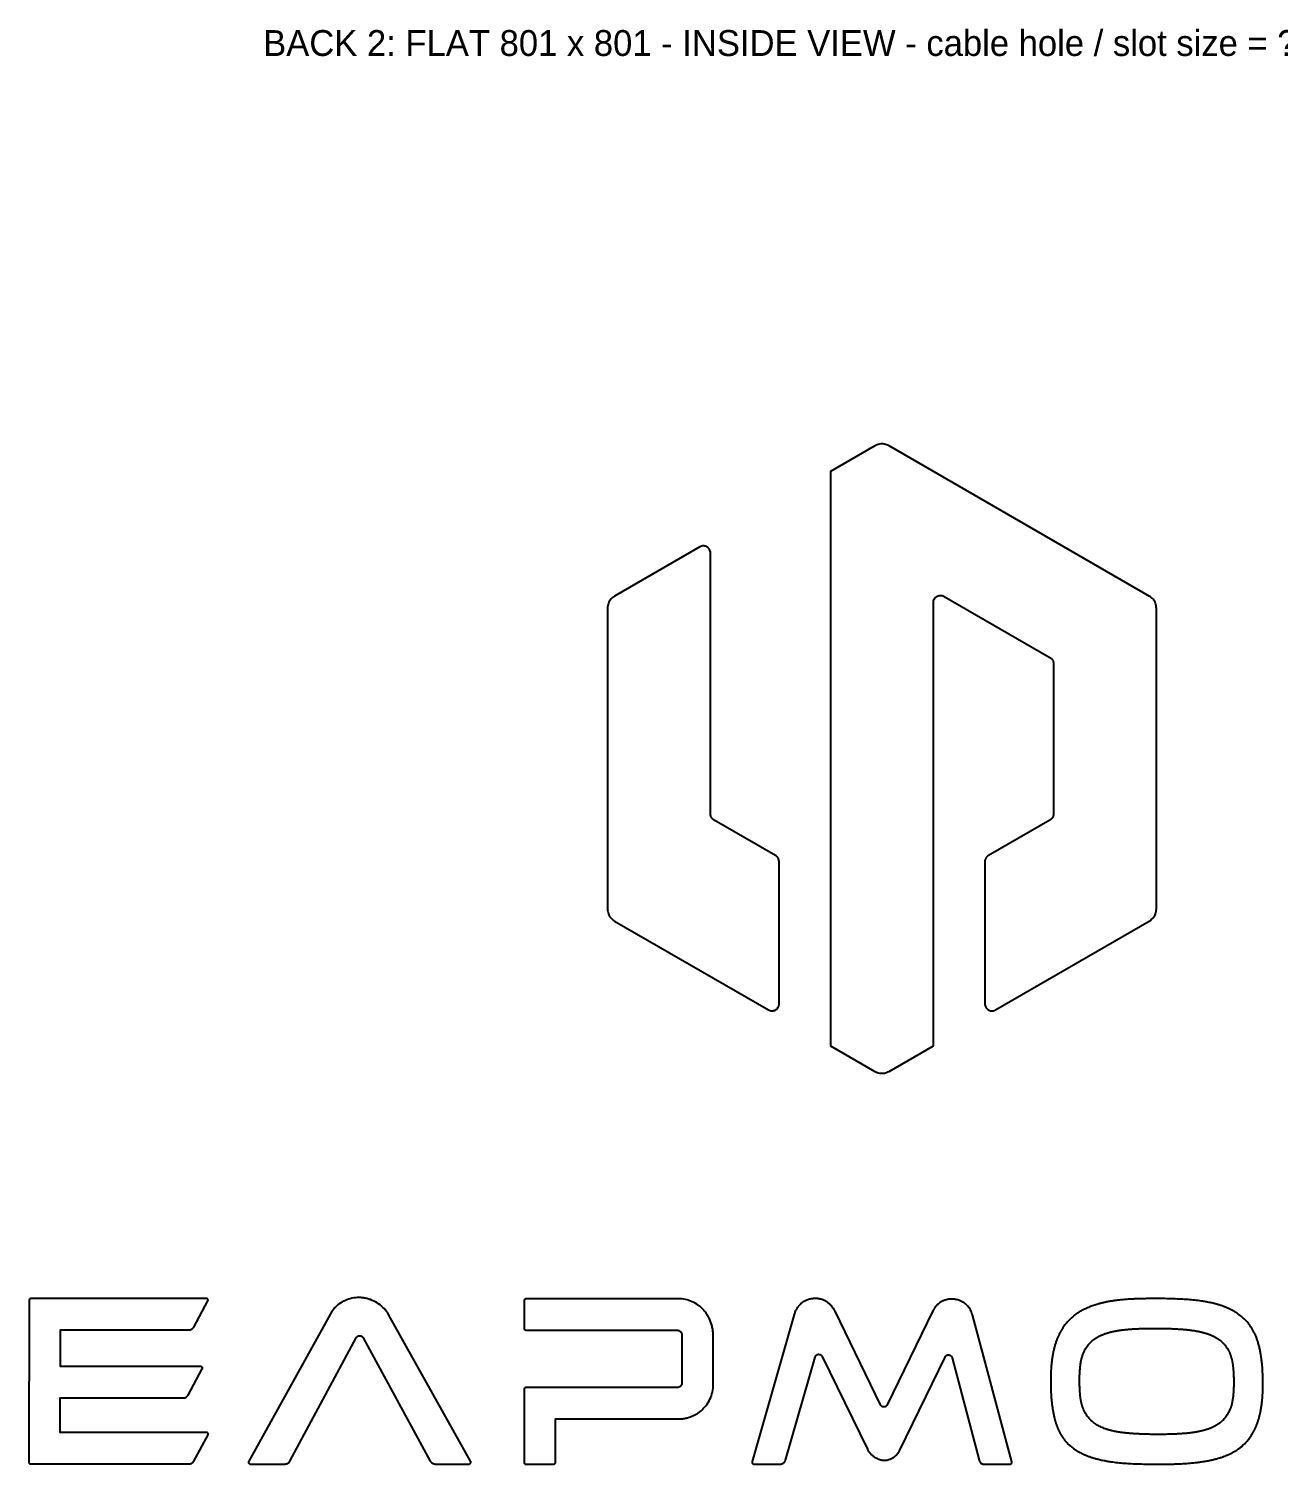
# Model space of a CAD drawing. Header units: millimetres. Extents: x 0 to 1807, y -528 to 906.
# Drawn here: x 933.5 to 1319.9, y -465.5 to -21.6 of the extents above; entities that cross this region are included whole.
import ezdxf

# ---------------------------------------------------------------- set-up
doc = ezdxf.new("R2010")
doc.units = ezdxf.units.MM
doc.layers.add('PLEXI_INSERT', color=30, linetype='Continuous')
doc.layers.add('TEXT', color=8, linetype='Continuous')

msp = doc.modelspace()

# ---------------------------------------------------------------- linework, layer by layer
at = {"layer": 'PLEXI_INSERT'}
for points in [[(1195.526, -344.199), (1195.883, -344.346), (1196.248, -344.461), (1196.62, -344.543), (1196.996, -344.592), (1197.375, -344.608), (1197.753, -344.592), (1198.129, -344.543), (1198.501, -344.461), (1198.867, -344.346), (1199.223, -344.199), (1199.569, -344.019), (1213.287, -336.104), (1213.274, -199.02), (1213.293, -198.735), (1213.347, -198.46), (1213.435, -198.199), (1213.553, -197.953), (1213.7, -197.725), (1213.873, -197.517), (1214.07, -197.332), (1214.288, -197.172), (1214.527, -197.039), (1214.783, -196.937), (1215.054, -196.866), (1215.337, -196.83), (1215.445, -196.826), (1215.552, -196.827), (1215.659, -196.834), (1215.765, -196.845), (1215.87, -196.862), (1215.975, -196.884), (1216.078, -196.911), (1216.18, -196.943), (1216.28, -196.98), (1216.378, -197.022), (1216.475, -197.069), (1216.569, -197.121), (1249.321, -216.03), (1249.485, -216.136), (1249.636, -216.254), (1249.777, -216.384), (1249.904, -216.525), (1250.019, -216.676), (1250.12, -216.836), (1250.207, -217.003), (1250.28, -217.178), (1250.337, -217.36), (1250.379, -217.546), (1250.405, -217.737), (1250.413, -217.931), (1250.413, -264.398), (1250.404, -264.592), (1250.379, -264.783), (1250.337, -264.97), (1250.28, -265.151), (1250.207, -265.326), (1250.12, -265.494), (1250.019, -265.654), (1249.904, -265.805), (1249.776, -265.946), (1249.636, -266.076), (1249.484, -266.195), (1249.321, -266.3), (1230.287, -277.285), (1230.123, -277.39), (1229.971, -277.507), (1229.831, -277.637), (1229.704, -277.777), (1229.589, -277.927), (1229.488, -278.086), (1229.401, -278.254), (1229.329, -278.428), (1229.271, -278.609), (1229.23, -278.795), (1229.205, -278.986), (1229.196, -279.18), (1229.196, -323.12), (1229.215, -323.405), (1229.269, -323.679), (1229.356, -323.941), (1229.474, -324.187), (1229.62, -324.415), (1229.793, -324.622), (1229.989, -324.807), (1230.208, -324.968), (1230.446, -325.1), (1230.702, -325.203), (1230.972, -325.274), (1231.256, -325.31), (1231.363, -325.314), (1231.47, -325.313), (1231.577, -325.307), (1231.683, -325.295), (1231.788, -325.278), (1231.892, -325.256), (1231.995, -325.229), (1232.097, -325.197), (1232.197, -325.16), (1232.295, -325.118), (1232.392, -325.072), (1232.486, -325.02), (1280.048, -297.556), (1280.376, -297.346), (1280.68, -297.111), (1280.961, -296.851), (1281.218, -296.57), (1281.448, -296.269), (1281.651, -295.95), (1281.825, -295.614), (1281.971, -295.264), (1282.086, -294.902), (1282.169, -294.528), (1282.22, -294.147), (1282.238, -293.758), (1282.238, -200.822), (1282.221, -200.433), (1282.17, -200.051), (1282.086, -199.678), (1281.971, -199.316), (1281.826, -198.966), (1281.651, -198.63), (1281.448, -198.311), (1281.218, -198.01), (1280.962, -197.729), (1280.681, -197.47), (1280.376, -197.235), (1280.048, -197.025), (1199.569, -150.558), (1199.223, -150.379), (1198.866, -150.233), (1198.501, -150.119), (1198.129, -150.037), (1197.753, -149.989), (1197.375, -149.972), (1196.996, -149.989), (1196.62, -150.037), (1196.249, -150.119), (1195.883, -150.233), (1195.527, -150.379), (1195.181, -150.558), (1181.459, -158.483), (1181.459, -336.104), (1195.181, -344.019), (1195.526, -344.199)], [(1114.064, -197.469), (1113.783, -197.728), (1113.527, -198.009), (1113.297, -198.311), (1113.094, -198.63), (1112.919, -198.966), (1112.774, -199.315), (1112.659, -199.678), (1112.576, -200.051), (1112.525, -200.433), (1112.507, -200.821), (1112.507, -293.761), (1112.525, -294.15), (1112.576, -294.531), (1112.659, -294.904), (1112.774, -295.266), (1112.92, -295.616), (1113.094, -295.952), (1113.297, -296.271), (1113.527, -296.572), (1113.783, -296.853), (1114.064, -297.112), (1114.369, -297.348), (1114.696, -297.558), (1162.266, -325.016), (1162.522, -325.143), (1162.787, -325.234), (1163.057, -325.289), (1163.329, -325.311), (1163.6, -325.298), (1163.867, -325.252), (1164.126, -325.174), (1164.374, -325.065), (1164.608, -324.924), (1164.825, -324.754), (1165.021, -324.555), (1165.194, -324.327), (1165.251, -324.236), (1165.304, -324.143), (1165.351, -324.047), (1165.394, -323.95), (1165.431, -323.85), (1165.464, -323.749), (1165.492, -323.647), (1165.515, -323.543), (1165.533, -323.438), (1165.545, -323.332), (1165.552, -323.226), (1165.554, -323.119), (1165.554, -279.181), (1165.545, -278.987), (1165.519, -278.796), (1165.477, -278.609), (1165.419, -278.428), (1165.346, -278.253), (1165.258, -278.085), (1165.157, -277.926), (1165.042, -277.775), (1164.914, -277.634), (1164.774, -277.504), (1164.622, -277.386), (1164.458, -277.281), (1145.431, -266.293), (1145.266, -266.189), (1145.113, -266.072), (1144.972, -265.943), (1144.844, -265.803), (1144.728, -265.653), (1144.626, -265.494), (1144.538, -265.327), (1144.465, -265.152), (1144.408, -264.971), (1144.366, -264.784), (1144.34, -264.594), (1144.331, -264.399), (1144.331, -183.72), (1144.313, -183.434), (1144.259, -183.159), (1144.172, -182.897), (1144.055, -182.65), (1143.908, -182.421), (1143.735, -182.213), (1143.538, -182.027), (1143.319, -181.866), (1143.08, -181.733), (1142.824, -181.63), (1142.553, -181.558), (1142.268, -181.522), (1142.161, -181.518), (1142.054, -181.52), (1141.948, -181.526), (1141.842, -181.538), (1141.737, -181.555), (1141.633, -181.577), (1141.531, -181.605), (1141.43, -181.637), (1141.33, -181.674), (1141.232, -181.716), (1141.136, -181.763), (1141.042, -181.815), (1114.696, -197.024), (1114.369, -197.233), (1114.064, -197.469)], [(988.959, -414.812), (988.962, -414.753), (988.958, -414.694), (988.946, -414.636), (988.928, -414.58), (988.904, -414.527), (988.872, -414.476), (988.835, -414.43), (988.791, -414.388), (988.741, -414.351), (988.721, -414.338), (988.701, -414.327), (988.68, -414.317), (988.659, -414.308), (988.638, -414.3), (988.616, -414.293), (988.593, -414.287), (988.571, -414.282), (988.548, -414.279), (988.525, -414.276), (988.502, -414.274), (988.479, -414.274), (943.337, -414.274), (943.337, -414.264), (934.237, -414.264), (934.154, -414.27), (934.075, -414.287), (934, -414.313), (933.93, -414.348), (933.865, -414.392), (933.806, -414.443), (933.755, -414.501), (933.71, -414.566), (933.674, -414.636), (933.647, -414.71), (933.63, -414.789), (933.623, -414.872), (933.492, -464.819), (933.495, -464.874), (933.502, -464.927), (933.513, -464.979), (933.529, -465.03), (933.549, -465.079), (933.573, -465.126), (933.601, -465.171), (933.633, -465.213), (933.669, -465.253), (933.708, -465.289), (933.75, -465.323), (933.795, -465.353), (933.819, -465.365), (933.844, -465.377), (933.869, -465.388), (933.894, -465.398), (933.919, -465.406), (933.945, -465.413), (933.972, -465.42), (933.998, -465.425), (934.025, -465.429), (934.052, -465.431), (934.079, -465.433), (934.106, -465.433), (983.082, -465.433), (983.236, -465.425), (983.388, -465.404), (983.536, -465.369), (983.68, -465.322), (983.818, -465.262), (983.951, -465.19), (984.076, -465.108), (984.194, -465.014), (984.304, -464.91), (984.405, -464.796), (984.495, -464.672), (984.576, -464.54), (988.966, -456.447), (988.991, -456.389), (989.01, -456.33), (989.02, -456.27), (989.023, -456.21), (989.019, -456.15), (989.008, -456.092), (988.99, -456.035), (988.965, -455.98), (988.933, -455.929), (988.895, -455.882), (988.851, -455.839), (988.8, -455.801), (988.781, -455.789), (988.761, -455.778), (988.74, -455.767), (988.719, -455.758), (988.697, -455.751), (988.676, -455.744), (988.653, -455.738), (988.631, -455.733), (988.608, -455.729), (988.586, -455.727), (988.563, -455.725), (988.54, -455.725), (943.227, -455.725), (943.255, -445.032), (981.286, -445.032), (981.44, -445.025), (981.592, -445.005), (981.74, -444.971), (981.883, -444.924), (982.022, -444.865), (982.154, -444.794), (982.279, -444.712), (982.397, -444.618), (982.507, -444.514), (982.607, -444.4), (982.697, -444.277), (982.776, -444.144), (987.173, -436.048), (987.198, -435.992), (987.216, -435.934), (987.227, -435.875), (987.23, -435.816), (987.226, -435.758), (987.215, -435.7), (987.197, -435.645), (987.172, -435.591), (987.141, -435.541), (987.104, -435.495), (987.06, -435.453), (987.011, -435.416), (986.991, -435.404), (986.97, -435.393), (986.949, -435.382), (986.928, -435.373), (986.906, -435.365), (986.884, -435.358), (986.862, -435.352), (986.839, -435.347), (986.816, -435.343), (986.793, -435.341), (986.77, -435.339), (986.746, -435.339), (943.283, -435.339), (943.309, -423.972), (983.018, -423.972), (983.172, -423.966), (983.324, -423.945), (983.472, -423.911), (983.615, -423.865), (983.753, -423.806), (983.886, -423.735), (984.011, -423.652), (984.129, -423.559), (984.239, -423.455), (984.339, -423.341), (984.429, -423.218), (984.509, -423.085), (988.905, -414.986), (988.931, -414.929), (988.949, -414.871), (988.959, -414.812)], [(1043.81, -417.837), (1043.427, -417.413), (1043.024, -417.011), (1042.601, -416.63), (1042.159, -416.271), (1041.7, -415.936), (1041.224, -415.625), (1040.731, -415.338), (1040.224, -415.076), (1039.703, -414.84), (1039.168, -414.631), (1038.903, -414.538), (1038.637, -414.452), (1038.368, -414.373), (1038.097, -414.302), (1037.825, -414.238), (1037.551, -414.181), (1037.276, -414.132), (1036.999, -414.09), (1036.722, -414.056), (1036.443, -414.029), (1036.163, -414.01), (1035.883, -413.998), (1035.617, -413.992), (1035.073, -414.005), (1034.534, -414.046), (1033.998, -414.115), (1033.468, -414.211), (1032.944, -414.334), (1032.427, -414.484), (1031.919, -414.661), (1031.42, -414.863), (1030.932, -415.091), (1030.456, -415.345), (1029.991, -415.624), (1029.541, -415.927), (1029.332, -416.08), (1029.128, -416.239), (1028.928, -416.403), (1028.733, -416.573), (1028.542, -416.747), (1028.357, -416.927), (1028.176, -417.111), (1028.001, -417.301), (1027.83, -417.495), (1027.665, -417.694), (1027.505, -417.897), (1027.351, -418.105), (1001.553, -464.559), (1001.519, -464.63), (1001.495, -464.703), (1001.481, -464.777), (1001.476, -464.852), (1001.481, -464.926), (1001.494, -464.999), (1001.516, -465.07), (1001.547, -465.138), (1001.586, -465.201), (1001.634, -465.26), (1001.689, -465.313), (1001.752, -465.36), (1001.777, -465.376), (1001.804, -465.39), (1001.83, -465.403), (1001.858, -465.415), (1001.885, -465.425), (1001.913, -465.434), (1001.942, -465.442), (1001.971, -465.448), (1002, -465.453), (1002.03, -465.456), (1002.06, -465.458), (1002.09, -465.459), (1012.796, -465.459), (1012.951, -465.452), (1013.104, -465.432), (1013.252, -465.398), (1013.397, -465.351), (1013.535, -465.292), (1013.668, -465.22), (1013.794, -465.137), (1013.913, -465.043), (1014.022, -464.939), (1014.123, -464.824), (1014.213, -464.7), (1014.293, -464.566), (1034.789, -426.417), (1034.868, -426.291), (1034.959, -426.177), (1035.062, -426.076), (1035.175, -425.989), (1035.297, -425.916), (1035.426, -425.859), (1035.561, -425.816), (1035.701, -425.79), (1035.843, -425.78), (1035.987, -425.787), (1036.131, -425.811), (1036.274, -425.854), (1036.342, -425.882), (1036.408, -425.914), (1036.471, -425.949), (1036.533, -425.989), (1036.592, -426.031), (1036.648, -426.077), (1036.701, -426.127), (1036.751, -426.179), (1036.798, -426.234), (1036.842, -426.293), (1036.883, -426.354), (1036.92, -426.417), (1057.699, -464.566), (1057.779, -464.699), (1057.869, -464.823), (1057.969, -464.937), (1058.078, -465.041), (1058.196, -465.135), (1058.322, -465.218), (1058.454, -465.289), (1058.592, -465.349), (1058.736, -465.396), (1058.884, -465.431), (1059.036, -465.452), (1059.19, -465.459), (1069.623, -465.459), (1069.702, -465.454), (1069.778, -465.44), (1069.85, -465.417), (1069.918, -465.385), (1069.982, -465.345), (1070.04, -465.298), (1070.092, -465.244), (1070.137, -465.184), (1070.174, -465.119), (1070.203, -465.049), (1070.224, -464.974), (1070.235, -464.896), (1070.237, -464.867), (1070.237, -464.837), (1070.235, -464.807), (1070.232, -464.778), (1070.228, -464.748), (1070.222, -464.719), (1070.215, -464.691), (1070.207, -464.662), (1070.197, -464.634), (1070.186, -464.607), (1070.174, -464.58), (1070.16, -464.553), (1044.889, -419.383), (1044.51, -418.744), (1044.171, -418.281), (1043.81, -417.837)], [(1087.159, -414.393), (1087.084, -414.419), (1087.014, -414.455), (1086.95, -414.499), (1086.892, -414.551), (1086.841, -414.61), (1086.797, -414.675), (1086.763, -414.745), (1086.737, -414.82), (1086.721, -414.899), (1086.716, -414.981), (1086.716, -423.471), (1086.721, -423.553), (1086.737, -423.632), (1086.763, -423.707), (1086.798, -423.778), (1086.841, -423.842), (1086.892, -423.901), (1086.95, -423.953), (1087.014, -423.997), (1087.084, -424.032), (1087.159, -424.059), (1087.238, -424.076), (1087.32, -424.082), (1134.038, -424.082), (1134.127, -424.084), (1134.215, -424.092), (1134.301, -424.106), (1134.387, -424.124), (1134.471, -424.148), (1134.554, -424.177), (1134.634, -424.21), (1134.713, -424.249), (1134.789, -424.292), (1134.862, -424.34), (1134.933, -424.393), (1135, -424.451), (1135.034, -424.482), (1135.067, -424.514), (1135.098, -424.548), (1135.129, -424.582), (1135.159, -424.617), (1135.187, -424.653), (1135.215, -424.69), (1135.241, -424.727), (1135.266, -424.766), (1135.291, -424.805), (1135.314, -424.845), (1135.336, -424.885), (1135.358, -424.928), (1135.379, -424.972), (1135.398, -425.017), (1135.417, -425.062), (1135.434, -425.107), (1135.45, -425.153), (1135.465, -425.2), (1135.478, -425.246), (1135.49, -425.293), (1135.501, -425.341), (1135.511, -425.388), (1135.52, -425.436), (1135.494, -440.316), (1135.492, -440.481), (1135.472, -440.643), (1135.433, -440.799), (1135.378, -440.948), (1135.306, -441.09), (1135.219, -441.222), (1135.119, -441.344), (1135.005, -441.454), (1134.878, -441.552), (1134.741, -441.635), (1134.592, -441.702), (1134.435, -441.753), (1134.403, -441.761), (1134.372, -441.769), (1134.34, -441.775), (1134.308, -441.781), (1134.276, -441.786), (1134.244, -441.791), (1134.212, -441.795), (1134.18, -441.798), (1134.148, -441.8), (1134.115, -441.802), (1134.083, -441.803), (1134.051, -441.803), (1087.32, -441.803), (1087.237, -441.81), (1087.158, -441.827), (1087.084, -441.853), (1087.014, -441.889), (1086.949, -441.934), (1086.891, -441.986), (1086.841, -442.044), (1086.797, -442.11), (1086.763, -442.18), (1086.737, -442.255), (1086.721, -442.335), (1086.716, -442.417), (1086.716, -464.891), (1086.722, -464.979), (1086.74, -465.064), (1086.768, -465.145), (1086.806, -465.22), (1086.853, -465.289), (1086.909, -465.352), (1086.971, -465.407), (1087.041, -465.454), (1087.117, -465.492), (1087.197, -465.52), (1087.282, -465.537), (1087.371, -465.543), (1095.785, -465.543), (1095.874, -465.536), (1095.96, -465.519), (1096.041, -465.49), (1096.117, -465.452), (1096.187, -465.405), (1096.25, -465.349), (1096.305, -465.286), (1096.353, -465.216), (1096.391, -465.14), (1096.419, -465.059), (1096.437, -464.973), (1096.443, -464.884), (1096.443, -451.518), (1134.442, -451.518), (1134.681, -451.515), (1134.92, -451.508), (1135.159, -451.495), (1135.398, -451.477), (1135.636, -451.454), (1135.873, -451.426), (1136.11, -451.393), (1136.346, -451.354), (1136.581, -451.311), (1136.815, -451.262), (1137.048, -451.209), (1137.28, -451.15), (1137.736, -451.018), (1138.185, -450.866), (1138.625, -450.695), (1139.057, -450.504), (1139.479, -450.295), (1139.892, -450.068), (1140.294, -449.822), (1140.685, -449.559), (1141.064, -449.278), (1141.432, -448.981), (1141.786, -448.667), (1142.127, -448.336), (1142.534, -447.901), (1142.916, -447.446), (1143.27, -446.972), (1143.596, -446.479), (1143.895, -445.97), (1144.164, -445.446), (1144.403, -444.907), (1144.613, -444.356), (1144.792, -443.793), (1144.939, -443.22), (1145.055, -442.637), (1145.138, -442.046), (1145.151, -441.926), (1145.163, -441.806), (1145.173, -441.686), (1145.183, -441.566), (1145.191, -441.446), (1145.198, -441.326), (1145.204, -441.205), (1145.209, -441.085), (1145.213, -440.964), (1145.216, -440.844), (1145.217, -440.723), (1145.218, -440.602), (1145.218, -425.573), (1145.204, -425.264), (1145.184, -424.957), (1145.156, -424.65), (1145.12, -424.344), (1145.078, -424.039), (1145.028, -423.736), (1144.97, -423.433), (1144.906, -423.132), (1144.834, -422.833), (1144.755, -422.535), (1144.669, -422.239), (1144.576, -421.945), (1144.479, -421.662), (1144.374, -421.383), (1144.263, -421.106), (1144.145, -420.832), (1144.02, -420.561), (1143.888, -420.294), (1143.749, -420.03), (1143.604, -419.769), (1143.452, -419.513), (1143.294, -419.26), (1143.129, -419.011), (1142.958, -418.766), (1142.788, -418.535), (1142.612, -418.31), (1142.43, -418.09), (1142.242, -417.874), (1142.049, -417.664), (1141.851, -417.459), (1141.647, -417.259), (1141.438, -417.064), (1141.224, -416.875), (1141.004, -416.692), (1140.78, -416.514), (1140.551, -416.343), (1140.1, -416.032), (1139.635, -415.748), (1139.157, -415.489), (1138.666, -415.256), (1138.165, -415.049), (1137.654, -414.869), (1137.134, -414.716), (1136.607, -414.591), (1136.073, -414.493), (1135.533, -414.423), (1134.989, -414.382), (1134.442, -414.37), (1087.32, -414.37), (1087.238, -414.376), (1087.159, -414.393)], [(1225.209, -418.907), (1225.174, -418.803), (1225.137, -418.7), (1225.099, -418.597), (1225.059, -418.496), (1225.017, -418.394), (1224.974, -418.294), (1224.93, -418.194), (1224.884, -418.095), (1224.726, -417.787), (1224.552, -417.489), (1224.362, -417.202), (1224.158, -416.926), (1223.939, -416.663), (1223.707, -416.411), (1223.461, -416.173), (1223.202, -415.949), (1222.931, -415.738), (1222.649, -415.542), (1222.355, -415.362), (1222.051, -415.197), (1221.81, -415.08), (1221.566, -414.973), (1221.318, -414.875), (1221.067, -414.788), (1220.813, -414.71), (1220.556, -414.642), (1220.296, -414.585), (1220.035, -414.537), (1219.771, -414.5), (1219.506, -414.473), (1219.24, -414.457), (1218.973, -414.451), (1218.769, -414.453), (1218.567, -414.461), (1218.364, -414.476), (1218.163, -414.497), (1217.962, -414.524), (1217.762, -414.557), (1217.564, -414.597), (1217.366, -414.642), (1217.17, -414.694), (1216.976, -414.751), (1216.783, -414.815), (1216.592, -414.885), (1216.406, -414.96), (1216.222, -415.041), (1216.041, -415.127), (1215.864, -415.22), (1215.689, -415.317), (1215.518, -415.421), (1215.35, -415.53), (1215.185, -415.644), (1215.024, -415.763), (1214.867, -415.887), (1214.714, -416.017), (1214.565, -416.152), (1214.418, -416.293), (1214.276, -416.438), (1214.139, -416.588), (1214.006, -416.742), (1213.879, -416.899), (1213.756, -417.061), (1213.638, -417.226), (1213.525, -417.394), (1213.417, -417.567), (1213.315, -417.742), (1213.218, -417.921), (1213.126, -418.102), (1199.016, -447.159), (1198.963, -447.256), (1198.901, -447.347), (1198.832, -447.43), (1198.756, -447.507), (1198.673, -447.576), (1198.585, -447.636), (1198.491, -447.689), (1198.393, -447.732), (1198.291, -447.767), (1198.185, -447.791), (1198.077, -447.806), (1197.966, -447.811), (1197.855, -447.806), (1197.745, -447.791), (1197.639, -447.766), (1197.536, -447.731), (1197.437, -447.687), (1197.343, -447.634), (1197.254, -447.573), (1197.171, -447.504), (1197.094, -447.426), (1197.024, -447.342), (1196.963, -447.251), (1196.909, -447.153), (1182.855, -418.22), (1182.761, -418.033), (1182.661, -417.849), (1182.556, -417.668), (1182.446, -417.489), (1182.331, -417.315), (1182.211, -417.143), (1182.087, -416.975), (1181.957, -416.811), (1181.823, -416.65), (1181.684, -416.493), (1181.541, -416.341), (1181.393, -416.192), (1181.247, -416.054), (1181.098, -415.92), (1180.945, -415.791), (1180.788, -415.666), (1180.628, -415.546), (1180.465, -415.43), (1180.298, -415.32), (1180.128, -415.214), (1179.955, -415.113), (1179.779, -415.017), (1179.601, -414.926), (1179.419, -414.841), (1179.247, -414.765), (1179.073, -414.695), (1178.898, -414.631), (1178.72, -414.572), (1178.541, -414.518), (1178.36, -414.47), (1178.178, -414.427), (1177.995, -414.39), (1177.81, -414.358), (1177.625, -414.332), (1177.438, -414.312), (1177.251, -414.297), (1176.99, -414.283), (1176.728, -414.279), (1176.467, -414.285), (1176.207, -414.3), (1175.947, -414.325), (1175.688, -414.359), (1175.431, -414.402), (1175.176, -414.455), (1174.923, -414.518), (1174.672, -414.589), (1174.423, -414.67), (1174.177, -414.761), (1173.94, -414.859), (1173.708, -414.966), (1173.48, -415.082), (1173.258, -415.207), (1173.041, -415.34), (1172.829, -415.482), (1172.623, -415.631), (1172.422, -415.789), (1172.228, -415.955), (1172.04, -416.128), (1171.859, -416.308), (1171.685, -416.496), (1171.519, -416.693), (1171.36, -416.896), (1171.209, -417.104), (1171.066, -417.317), (1170.931, -417.535), (1170.804, -417.758), (1170.686, -417.985), (1170.576, -418.217), (1170.474, -418.453), (1170.382, -418.693), (1170.298, -418.936), (1170.223, -419.183), (1157.206, -464.688), (1157.189, -464.768), (1157.183, -464.847), (1157.187, -464.926), (1157.201, -465.002), (1157.224, -465.076), (1157.256, -465.146), (1157.297, -465.211), (1157.346, -465.271), (1157.402, -465.325), (1157.466, -465.371), (1157.536, -465.41), (1157.612, -465.439), (1157.626, -465.444), (1157.641, -465.448), (1157.656, -465.451), (1157.671, -465.454), (1157.686, -465.457), (1157.701, -465.46), (1157.716, -465.462), (1157.731, -465.463), (1157.746, -465.465), (1157.761, -465.466), (1157.776, -465.466), (1157.791, -465.466), (1165.91, -465.466), (1166.097, -465.456), (1166.279, -465.426), (1166.454, -465.376), (1166.622, -465.309), (1166.781, -465.225), (1166.93, -465.124), (1167.067, -465.008), (1167.192, -464.878), (1167.302, -464.735), (1167.397, -464.58), (1167.476, -464.413), (1167.537, -464.236), (1176.727, -432.372), (1176.77, -432.251), (1176.825, -432.137), (1176.891, -432.031), (1176.967, -431.933), (1177.053, -431.844), (1177.147, -431.765), (1177.249, -431.696), (1177.358, -431.638), (1177.473, -431.592), (1177.593, -431.557), (1177.717, -431.535), (1177.845, -431.527), (1177.957, -431.531), (1178.067, -431.545), (1178.173, -431.569), (1178.277, -431.602), (1178.376, -431.646), (1178.471, -431.698), (1178.561, -431.759), (1178.645, -431.828), (1178.722, -431.905), (1178.792, -431.989), (1178.854, -432.08), (1178.908, -432.178), (1192.862, -460.905), (1192.912, -461.003), (1192.964, -461.1), (1193.019, -461.196), (1193.075, -461.291), (1193.133, -461.384), (1193.194, -461.476), (1193.256, -461.567), (1193.32, -461.657), (1193.386, -461.745), (1193.455, -461.831), (1193.525, -461.916), (1193.597, -462), (1193.765, -462.188), (1193.94, -462.369), (1194.121, -462.545), (1194.308, -462.713), (1194.5, -462.875), (1194.698, -463.029), (1194.902, -463.177), (1195.11, -463.317), (1195.324, -463.45), (1195.542, -463.575), (1195.765, -463.693), (1195.993, -463.803), (1196.091, -463.847), (1196.19, -463.889), (1196.29, -463.93), (1196.391, -463.968), (1196.492, -464.005), (1196.594, -464.04), (1196.697, -464.073), (1196.8, -464.104), (1196.904, -464.132), (1197.008, -464.16), (1197.113, -464.185), (1197.218, -464.208), (1197.305, -464.225), (1197.393, -464.241), (1197.48, -464.255), (1197.568, -464.266), (1197.656, -464.276), (1197.744, -464.284), (1197.833, -464.29), (1197.921, -464.294), (1198.01, -464.296), (1198.099, -464.296), (1198.187, -464.294), (1198.276, -464.29), (1198.599, -464.267), (1198.919, -464.224), (1199.235, -464.162), (1199.546, -464.081), (1199.85, -463.982), (1200.148, -463.865), (1200.439, -463.731), (1200.721, -463.579), (1200.994, -463.41), (1201.257, -463.225), (1201.509, -463.024), (1201.75, -462.807), (1201.867, -462.691), (1201.979, -462.572), (1202.089, -462.45), (1202.194, -462.325), (1202.296, -462.197), (1202.394, -462.067), (1202.488, -461.933), (1202.578, -461.797), (1202.664, -461.658), (1202.746, -461.516), (1202.824, -461.372), (1202.898, -461.226), (1216.884, -432.372), (1216.955, -432.244), (1217.04, -432.128), (1217.137, -432.025), (1217.245, -431.936), (1217.361, -431.86), (1217.486, -431.799), (1217.617, -431.753), (1217.753, -431.723), (1217.892, -431.709), (1218.033, -431.713), (1218.175, -431.733), (1218.316, -431.772), (1218.407, -431.807), (1218.494, -431.85), (1218.577, -431.899), (1218.655, -431.955), (1218.728, -432.016), (1218.795, -432.083), (1218.857, -432.156), (1218.913, -432.233), (1218.962, -432.315), (1219.004, -432.402), (1219.04, -432.492), (1219.068, -432.585), (1227.387, -464.262), (1227.445, -464.444), (1227.522, -464.615), (1227.617, -464.775), (1227.727, -464.923), (1227.852, -465.057), (1227.99, -465.176), (1228.141, -465.281), (1228.302, -465.368), (1228.472, -465.438), (1228.651, -465.49), (1228.836, -465.522), (1229.027, -465.533), (1236.942, -465.533), (1237.022, -465.527), (1237.099, -465.512), (1237.173, -465.486), (1237.241, -465.452), (1237.305, -465.411), (1237.363, -465.361), (1237.414, -465.305), (1237.458, -465.243), (1237.494, -465.175), (1237.522, -465.103), (1237.54, -465.026), (1237.549, -464.946), (1237.549, -464.931), (1237.55, -464.915), (1237.549, -464.9), (1237.549, -464.885), (1237.548, -464.869), (1237.547, -464.854), (1237.545, -464.839), (1237.543, -464.823), (1237.54, -464.808), (1237.537, -464.793), (1237.534, -464.778), (1237.53, -464.763), (1225.333, -419.326), (1225.305, -419.22), (1225.274, -419.115), (1225.242, -419.011), (1225.209, -418.907)], [(1306.626, -418.449), (1306.421, -418.325), (1306.214, -418.204), (1306.006, -418.085), (1305.796, -417.969), (1305.584, -417.856), (1305.371, -417.746), (1305.156, -417.639), (1304.94, -417.535), (1304.764, -417.451), (1304.586, -417.37), (1304.408, -417.29), (1304.229, -417.211), (1304.05, -417.134), (1303.87, -417.059), (1303.689, -416.985), (1303.508, -416.913), (1303.326, -416.842), (1303.143, -416.773), (1302.96, -416.706), (1302.776, -416.64), (1302.547, -416.56), (1302.318, -416.482), (1302.088, -416.406), (1301.857, -416.332), (1301.626, -416.26), (1301.394, -416.19), (1301.162, -416.122), (1300.929, -416.056), (1300.696, -415.991), (1300.462, -415.929), (1300.227, -415.868), (1299.992, -415.81), (1299.678, -415.735), (1299.363, -415.662), (1299.048, -415.592), (1298.732, -415.524), (1298.415, -415.459), (1298.098, -415.396), (1297.781, -415.336), (1297.463, -415.278), (1297.145, -415.223), (1296.826, -415.171), (1296.507, -415.121), (1296.187, -415.073), (1295.669, -415.001), (1295.151, -414.932), (1294.633, -414.868), (1294.113, -414.809), (1293.594, -414.753), (1293.074, -414.702), (1292.553, -414.654), (1292.033, -414.611), (1291.511, -414.573), (1290.99, -414.538), (1290.468, -414.508), (1289.946, -414.482), (1289.315, -414.454), (1288.684, -414.429), (1288.053, -414.405), (1287.421, -414.384), (1286.79, -414.364), (1286.159, -414.346), (1285.527, -414.331), (1284.896, -414.317), (1284.264, -414.306), (1283.633, -414.296), (1283.001, -414.288), (1282.369, -414.282), (1282.326, -414.282), (1282.282, -414.282), (1282.239, -414.281), (1282.196, -414.281), (1282.152, -414.281), (1282.109, -414.281), (1282.065, -414.281), (1282.022, -414.281), (1281.978, -414.281), (1281.935, -414.281), (1281.892, -414.281), (1281.848, -414.282), (1281.514, -414.285), (1281.18, -414.289), (1280.846, -414.294), (1280.512, -414.299), (1280.178, -414.304), (1279.844, -414.309), (1279.51, -414.315), (1279.176, -414.321), (1278.842, -414.328), (1278.508, -414.335), (1278.175, -414.343), (1277.841, -414.351), (1277.579, -414.357), (1277.318, -414.364), (1277.056, -414.371), (1276.795, -414.379), (1276.533, -414.387), (1276.272, -414.396), (1276.011, -414.405), (1275.749, -414.415), (1275.488, -414.425), (1275.227, -414.436), (1274.965, -414.447), (1274.704, -414.459), (1274.309, -414.478), (1273.915, -414.499), (1273.52, -414.524), (1273.126, -414.551), (1272.732, -414.58), (1272.338, -414.613), (1271.944, -414.647), (1271.551, -414.685), (1271.158, -414.725), (1270.765, -414.768), (1270.372, -414.814), (1269.98, -414.862), (1269.705, -414.897), (1269.43, -414.934), (1269.155, -414.972), (1268.88, -415.012), (1268.606, -415.054), (1268.332, -415.097), (1268.058, -415.142), (1267.785, -415.189), (1267.512, -415.237), (1267.239, -415.287), (1266.966, -415.339), (1266.694, -415.392), (1266.479, -415.436), (1266.265, -415.48), (1266.051, -415.527), (1265.838, -415.574), (1265.625, -415.623), (1265.412, -415.674), (1265.2, -415.726), (1264.987, -415.779), (1264.776, -415.834), (1264.564, -415.89), (1264.353, -415.947), (1264.142, -416.006), (1263.814, -416.1), (1263.487, -416.198), (1263.162, -416.301), (1262.838, -416.408), (1262.515, -416.52), (1262.195, -416.637), (1261.875, -416.757), (1261.558, -416.882), (1261.242, -417.012), (1260.928, -417.146), (1260.616, -417.284), (1260.306, -417.427), (1260.058, -417.546), (1259.811, -417.669), (1259.567, -417.795), (1259.324, -417.924), (1259.083, -418.058), (1258.845, -418.194), (1258.608, -418.334), (1258.373, -418.478), (1258.141, -418.625), (1257.91, -418.776), (1257.682, -418.93), (1257.456, -419.087), (1257.354, -419.16), (1257.252, -419.234), (1257.151, -419.309), (1257.05, -419.385), (1256.95, -419.461), (1256.85, -419.538), (1256.751, -419.616), (1256.653, -419.694), (1256.555, -419.774), (1256.458, -419.854), (1256.361, -419.934), (1256.265, -420.016), (1255.985, -420.261), (1255.71, -420.512), (1255.442, -420.77), (1255.18, -421.034), (1254.924, -421.304), (1254.675, -421.58), (1254.432, -421.861), (1254.196, -422.149), (1253.967, -422.442), (1253.744, -422.74), (1253.529, -423.044), (1253.321, -423.353), (1253.211, -423.521), (1253.103, -423.691), (1252.996, -423.861), (1252.892, -424.033), (1252.79, -424.206), (1252.689, -424.38), (1252.591, -424.556), (1252.495, -424.732), (1252.4, -424.91), (1252.308, -425.088), (1252.218, -425.268), (1252.129, -425.449), (1252.033, -425.651), (1251.94, -425.854), (1251.848, -426.058), (1251.759, -426.263), (1251.671, -426.469), (1251.586, -426.676), (1251.503, -426.883), (1251.423, -427.092), (1251.344, -427.301), (1251.268, -427.511), (1251.194, -427.722), (1251.122, -427.934), (1251.04, -428.18), (1250.962, -428.427), (1250.885, -428.675), (1250.811, -428.923), (1250.74, -429.172), (1250.672, -429.422), (1250.605, -429.673), (1250.542, -429.924), (1250.481, -430.176), (1250.422, -430.428), (1250.366, -430.681), (1250.313, -430.935), (1250.252, -431.243), (1250.193, -431.551), (1250.138, -431.86), (1250.086, -432.169), (1250.036, -432.479), (1249.99, -432.79), (1249.946, -433.1), (1249.906, -433.411), (1249.868, -433.723), (1249.833, -434.035), (1249.802, -434.347), (1249.773, -434.659), (1249.742, -435.033), (1249.714, -435.407), (1249.688, -435.782), (1249.664, -436.156), (1249.643, -436.53), (1249.624, -436.905), (1249.608, -437.28), (1249.595, -437.654), (1249.583, -438.029), (1249.575, -438.404), (1249.568, -438.779), (1249.565, -439.155), (1249.562, -439.536), (1249.561, -439.918), (1249.562, -440.299), (1249.566, -440.68), (1249.571, -441.062), (1249.578, -441.443), (1249.588, -441.824), (1249.599, -442.206), (1249.613, -442.587), (1249.629, -442.968), (1249.647, -443.349), (1249.666, -443.73), (1249.685, -444.059), (1249.706, -444.388), (1249.729, -444.717), (1249.755, -445.045), (1249.782, -445.374), (1249.811, -445.702), (1249.843, -446.03), (1249.877, -446.358), (1249.912, -446.685), (1249.95, -447.012), (1249.99, -447.339), (1250.032, -447.666), (1250.068, -447.933), (1250.106, -448.199), (1250.147, -448.465), (1250.189, -448.731), (1250.233, -448.997), (1250.279, -449.262), (1250.327, -449.527), (1250.378, -449.791), (1250.43, -450.055), (1250.484, -450.319), (1250.541, -450.582), (1250.599, -450.845), (1250.647, -451.054), (1250.697, -451.264), (1250.75, -451.473), (1250.804, -451.681), (1250.86, -451.889), (1250.918, -452.097), (1250.978, -452.303), (1251.04, -452.51), (1251.104, -452.715), (1251.17, -452.92), (1251.238, -453.125), (1251.308, -453.328), (1251.367, -453.497), (1251.429, -453.664), (1251.492, -453.831), (1251.557, -453.997), (1251.623, -454.163), (1251.692, -454.328), (1251.761, -454.492), (1251.833, -454.656), (1251.906, -454.818), (1251.981, -454.98), (1252.057, -455.142), (1252.135, -455.302), (1252.206, -455.444), (1252.278, -455.586), (1252.351, -455.727), (1252.426, -455.867), (1252.502, -456.006), (1252.58, -456.144), (1252.659, -456.282), (1252.74, -456.418), (1252.822, -456.554), (1252.905, -456.689), (1252.99, -456.823), (1253.076, -456.957), (1253.159, -457.082), (1253.244, -457.206), (1253.33, -457.33), (1253.417, -457.452), (1253.506, -457.574), (1253.596, -457.694), (1253.687, -457.814), (1253.78, -457.932), (1253.874, -458.05), (1253.969, -458.166), (1254.066, -458.281), (1254.164, -458.395), (1254.364, -458.621), (1254.569, -458.843), (1254.778, -459.06), (1254.992, -459.272), (1255.21, -459.48), (1255.433, -459.684), (1255.659, -459.882), (1255.89, -460.076), (1256.125, -460.265), (1256.364, -460.449), (1256.607, -460.628), (1256.853, -460.802), (1257.054, -460.939), (1257.256, -461.073), (1257.461, -461.205), (1257.667, -461.333), (1257.874, -461.459), (1258.083, -461.582), (1258.294, -461.702), (1258.507, -461.82), (1258.721, -461.934), (1258.936, -462.046), (1259.153, -462.155), (1259.372, -462.261), (1259.55, -462.345), (1259.729, -462.427), (1259.909, -462.508), (1260.089, -462.587), (1260.27, -462.665), (1260.452, -462.741), (1260.634, -462.816), (1260.817, -462.889), (1261.001, -462.96), (1261.185, -463.03), (1261.37, -463.099), (1261.555, -463.165), (1261.786, -463.246), (1262.017, -463.324), (1262.248, -463.401), (1262.48, -463.476), (1262.713, -463.548), (1262.947, -463.619), (1263.181, -463.688), (1263.415, -463.755), (1263.65, -463.82), (1263.886, -463.883), (1264.122, -463.944), (1264.359, -464.003), (1264.675, -464.079), (1264.992, -464.152), (1265.309, -464.223), (1265.627, -464.291), (1265.945, -464.356), (1266.264, -464.42), (1266.583, -464.48), (1266.903, -464.538), (1267.223, -464.594), (1267.544, -464.646), (1267.865, -464.697), (1268.186, -464.744), (1268.703, -464.817), (1269.22, -464.885), (1269.737, -464.949), (1270.256, -465.008), (1270.774, -465.064), (1271.293, -465.115), (1271.812, -465.162), (1272.332, -465.205), (1272.852, -465.243), (1273.372, -465.278), (1273.893, -465.308), (1274.414, -465.334), (1275.062, -465.362), (1275.711, -465.388), (1276.359, -465.412), (1277.008, -465.433), (1277.656, -465.453), (1278.305, -465.47), (1278.954, -465.485), (1279.603, -465.498), (1280.251, -465.509), (1280.9, -465.517), (1281.549, -465.524), (1282.198, -465.528), (1282.333, -465.529), (1282.468, -465.529), (1282.603, -465.529), (1282.738, -465.529), (1282.873, -465.529), (1283.008, -465.528), (1283.143, -465.528), (1283.278, -465.527), (1283.413, -465.526), (1283.548, -465.524), (1283.683, -465.522), (1283.818, -465.521), (1284.198, -465.517), (1284.578, -465.513), (1284.957, -465.508), (1285.337, -465.503), (1285.716, -465.496), (1286.096, -465.49), (1286.476, -465.482), (1286.855, -465.474), (1287.235, -465.466), (1287.614, -465.457), (1287.994, -465.447), (1288.373, -465.437), (1288.917, -465.418), (1289.46, -465.396), (1290.003, -465.37), (1290.546, -465.34), (1291.089, -465.306), (1291.631, -465.268), (1292.173, -465.225), (1292.715, -465.179), (1293.257, -465.129), (1293.798, -465.074), (1294.338, -465.016), (1294.879, -464.954), (1295.216, -464.912), (1295.554, -464.868), (1295.891, -464.821), (1296.228, -464.772), (1296.564, -464.72), (1296.9, -464.666), (1297.236, -464.61), (1297.571, -464.551), (1297.906, -464.489), (1298.24, -464.425), (1298.574, -464.359), (1298.907, -464.29), (1299.156, -464.236), (1299.405, -464.181), (1299.653, -464.124), (1299.901, -464.064), (1300.148, -464.003), (1300.395, -463.94), (1300.641, -463.875), (1300.887, -463.808), (1301.132, -463.739), (1301.376, -463.668), (1301.62, -463.596), (1301.864, -463.521), (1302.057, -463.46), (1302.249, -463.398), (1302.44, -463.334), (1302.632, -463.269), (1302.822, -463.202), (1303.012, -463.134), (1303.202, -463.064), (1303.39, -462.992), (1303.579, -462.919), (1303.767, -462.845), (1303.954, -462.769), (1304.14, -462.691), (1304.367, -462.595), (1304.592, -462.496), (1304.816, -462.394), (1305.038, -462.289), (1305.259, -462.182), (1305.479, -462.071), (1305.697, -461.958), (1305.914, -461.842), (1306.13, -461.723), (1306.343, -461.602), (1306.555, -461.477), (1306.766, -461.35), (1306.941, -461.242), (1307.114, -461.131), (1307.285, -461.018), (1307.455, -460.903), (1307.623, -460.786), (1307.79, -460.666), (1307.955, -460.544), (1308.119, -460.42), (1308.281, -460.294), (1308.441, -460.166), (1308.599, -460.035), (1308.756, -459.903), (1309.026, -459.666), (1309.291, -459.423), (1309.549, -459.173), (1309.802, -458.918), (1310.048, -458.657), (1310.287, -458.39), (1310.521, -458.117), (1310.747, -457.839), (1310.967, -457.555), (1311.181, -457.266), (1311.387, -456.972), (1311.586, -456.673), (1311.692, -456.51), (1311.795, -456.345), (1311.897, -456.179), (1311.997, -456.013), (1312.094, -455.845), (1312.19, -455.676), (1312.284, -455.506), (1312.376, -455.335), (1312.466, -455.162), (1312.554, -454.989), (1312.64, -454.815), (1312.725, -454.64), (1312.816, -454.442), (1312.906, -454.244), (1312.994, -454.045), (1313.079, -453.844), (1313.162, -453.643), (1313.244, -453.441), (1313.323, -453.238), (1313.4, -453.035), (1313.475, -452.83), (1313.547, -452.625), (1313.618, -452.419), (1313.686, -452.212), (1313.765, -451.969), (1313.84, -451.724), (1313.914, -451.479), (1313.985, -451.233), (1314.053, -450.987), (1314.119, -450.74), (1314.183, -450.492), (1314.244, -450.243), (1314.302, -449.994), (1314.358, -449.744), (1314.411, -449.494), (1314.462, -449.243), (1314.522, -448.931), (1314.579, -448.619), (1314.632, -448.306), (1314.683, -447.992), (1314.731, -447.679), (1314.777, -447.364), (1314.819, -447.05), (1314.858, -446.735), (1314.895, -446.419), (1314.928, -446.103), (1314.959, -445.787), (1314.987, -445.471), (1315.018, -445.082), (1315.046, -444.693), (1315.072, -444.304), (1315.095, -443.914), (1315.116, -443.525), (1315.134, -443.135), (1315.15, -442.745), (1315.163, -442.355), (1315.173, -441.965), (1315.181, -441.575), (1315.186, -441.185), (1315.189, -440.795), (1315.19, -440.386), (1315.189, -439.976), (1315.185, -439.566), (1315.179, -439.157), (1315.17, -438.747), (1315.159, -438.338), (1315.145, -437.929), (1315.129, -437.519), (1315.11, -437.11), (1315.088, -436.701), (1315.064, -436.293), (1315.037, -435.884), (1315.011, -435.514), (1314.981, -435.145), (1314.949, -434.775), (1314.913, -434.406), (1314.875, -434.038), (1314.833, -433.67), (1314.789, -433.302), (1314.742, -432.934), (1314.691, -432.567), (1314.638, -432.2), (1314.582, -431.834), (1314.523, -431.468), (1314.47, -431.157), (1314.414, -430.846), (1314.355, -430.536), (1314.293, -430.227), (1314.227, -429.918), (1314.158, -429.61), (1314.086, -429.303), (1314.01, -428.996), (1313.932, -428.691), (1313.85, -428.386), (1313.765, -428.082), (1313.677, -427.779), (1313.6, -427.529), (1313.521, -427.28), (1313.437, -427.032), (1313.351, -426.785), (1313.261, -426.54), (1313.167, -426.296), (1313.07, -426.054), (1312.97, -425.812), (1312.866, -425.573), (1312.759, -425.334), (1312.649, -425.097), (1312.535, -424.862), (1312.432, -424.658), (1312.326, -424.456), (1312.217, -424.256), (1312.105, -424.057), (1311.99, -423.86), (1311.873, -423.664), (1311.752, -423.471), (1311.629, -423.279), (1311.503, -423.089), (1311.374, -422.901), (1311.242, -422.714), (1311.107, -422.53), (1310.848, -422.188), (1310.58, -421.853), (1310.303, -421.527), (1310.017, -421.208), (1309.722, -420.898), (1309.419, -420.596), (1309.107, -420.303), (1308.787, -420.019), (1308.46, -419.743), (1308.124, -419.477), (1307.781, -419.22), (1307.43, -418.973), (1307.232, -418.838), (1307.032, -418.706), (1306.83, -418.576), (1306.626, -418.449)], [(1305.49, -447.103), (1305.431, -447.32), (1305.369, -447.535), (1305.303, -447.749), (1305.233, -447.962), (1305.159, -448.174), (1305.081, -448.384), (1304.999, -448.593), (1304.914, -448.801), (1304.752, -449.164), (1304.576, -449.521), (1304.386, -449.869), (1304.182, -450.209), (1303.964, -450.54), (1303.734, -450.862), (1303.491, -451.175), (1303.235, -451.478), (1302.968, -451.77), (1302.688, -452.051), (1302.396, -452.322), (1302.094, -452.581), (1301.944, -452.702), (1301.791, -452.82), (1301.637, -452.936), (1301.481, -453.048), (1301.322, -453.158), (1301.162, -453.265), (1301, -453.368), (1300.836, -453.469), (1300.67, -453.567), (1300.502, -453.662), (1300.332, -453.754), (1300.161, -453.842), (1299.951, -453.948), (1299.739, -454.05), (1299.526, -454.149), (1299.311, -454.245), (1299.094, -454.337), (1298.877, -454.426), (1298.658, -454.512), (1298.438, -454.594), (1298.216, -454.673), (1297.993, -454.748), (1297.769, -454.82), (1297.544, -454.888), (1297.41, -454.928), (1297.275, -454.966), (1297.14, -455.004), (1297.005, -455.041), (1296.87, -455.078), (1296.734, -455.113), (1296.599, -455.148), (1296.463, -455.182), (1296.327, -455.215), (1296.191, -455.247), (1296.054, -455.278), (1295.917, -455.309), (1295.781, -455.339), (1295.645, -455.369), (1295.508, -455.398), (1295.371, -455.426), (1295.234, -455.454), (1295.097, -455.481), (1294.96, -455.508), (1294.823, -455.534), (1294.686, -455.559), (1294.548, -455.584), (1294.411, -455.609), (1294.273, -455.632), (1294.023, -455.673), (1293.774, -455.711), (1293.523, -455.748), (1293.273, -455.783), (1293.022, -455.816), (1292.771, -455.847), (1292.52, -455.877), (1292.269, -455.904), (1292.018, -455.93), (1291.766, -455.954), (1291.514, -455.976), (1291.262, -455.996), (1290.956, -456.022), (1290.65, -456.046), (1290.344, -456.068), (1290.038, -456.09), (1289.731, -456.11), (1289.425, -456.13), (1289.119, -456.147), (1288.812, -456.164), (1288.506, -456.18), (1288.199, -456.194), (1287.893, -456.207), (1287.586, -456.219), (1287.111, -456.234), (1286.636, -456.248), (1286.161, -456.261), (1285.686, -456.272), (1285.211, -456.282), (1284.736, -456.29), (1284.261, -456.297), (1283.786, -456.302), (1283.311, -456.306), (1282.836, -456.309), (1282.361, -456.31), (1281.885, -456.309), (1281.81, -456.309), (1281.734, -456.308), (1281.658, -456.308), (1281.582, -456.307), (1281.506, -456.307), (1281.43, -456.306), (1281.354, -456.305), (1281.278, -456.304), (1281.202, -456.303), (1281.126, -456.302), (1281.05, -456.301), (1280.975, -456.3), (1280.649, -456.294), (1280.324, -456.287), (1279.998, -456.279), (1279.673, -456.271), (1279.347, -456.262), (1279.022, -456.253), (1278.696, -456.243), (1278.371, -456.233), (1278.045, -456.221), (1277.72, -456.21), (1277.395, -456.197), (1277.069, -456.184), (1276.806, -456.172), (1276.543, -456.159), (1276.279, -456.146), (1276.016, -456.131), (1275.753, -456.115), (1275.49, -456.099), (1275.227, -456.082), (1274.964, -456.064), (1274.701, -456.045), (1274.438, -456.025), (1274.176, -456.004), (1273.913, -455.983), (1273.692, -455.964), (1273.47, -455.945), (1273.249, -455.925), (1273.028, -455.903), (1272.807, -455.881), (1272.587, -455.857), (1272.366, -455.832), (1272.145, -455.807), (1271.925, -455.78), (1271.705, -455.752), (1271.484, -455.723), (1271.264, -455.693), (1271.042, -455.662), (1270.82, -455.629), (1270.598, -455.594), (1270.377, -455.558), (1270.155, -455.52), (1269.934, -455.481), (1269.714, -455.44), (1269.493, -455.397), (1269.273, -455.353), (1269.053, -455.308), (1268.834, -455.261), (1268.615, -455.212), (1268.425, -455.167), (1268.235, -455.121), (1268.047, -455.072), (1267.858, -455.022), (1267.671, -454.97), (1267.483, -454.916), (1267.297, -454.86), (1267.11, -454.802), (1266.925, -454.743), (1266.74, -454.681), (1266.555, -454.618), (1266.372, -454.553), (1266.055, -454.437), (1265.741, -454.313), (1265.431, -454.181), (1265.124, -454.041), (1264.822, -453.893), (1264.523, -453.737), (1264.229, -453.574), (1263.939, -453.402), (1263.654, -453.224), (1263.373, -453.037), (1263.097, -452.844), (1262.825, -452.643), (1262.459, -452.346), (1262.109, -452.034), (1261.774, -451.706), (1261.455, -451.364), (1261.153, -451.007), (1260.869, -450.637), (1260.602, -450.253), (1260.353, -449.858), (1260.123, -449.45), (1259.913, -449.032), (1259.721, -448.603), (1259.55, -448.165), (1259.488, -447.992), (1259.428, -447.82), (1259.371, -447.646), (1259.316, -447.472), (1259.263, -447.296), (1259.213, -447.121), (1259.165, -446.944), (1259.119, -446.767), (1259.076, -446.59), (1259.035, -446.412), (1258.996, -446.233), (1258.96, -446.053), (1258.939, -445.946), (1258.919, -445.838), (1258.899, -445.73), (1258.88, -445.622), (1258.862, -445.514), (1258.844, -445.405), (1258.827, -445.297), (1258.811, -445.188), (1258.795, -445.08), (1258.78, -444.971), (1258.765, -444.862), (1258.752, -444.754), (1258.736, -444.623), (1258.721, -444.493), (1258.706, -444.362), (1258.692, -444.232), (1258.679, -444.101), (1258.666, -443.97), (1258.654, -443.839), (1258.643, -443.709), (1258.632, -443.578), (1258.622, -443.447), (1258.612, -443.316), (1258.603, -443.185), (1258.583, -442.867), (1258.565, -442.549), (1258.549, -442.231), (1258.534, -441.914), (1258.522, -441.596), (1258.511, -441.278), (1258.502, -440.96), (1258.495, -440.641), (1258.489, -440.323), (1258.486, -440.005), (1258.484, -439.687), (1258.484, -439.369), (1258.486, -439.098), (1258.489, -438.827), (1258.494, -438.556), (1258.501, -438.285), (1258.509, -438.014), (1258.52, -437.743), (1258.533, -437.472), (1258.547, -437.201), (1258.563, -436.931), (1258.581, -436.66), (1258.601, -436.39), (1258.623, -436.119), (1258.642, -435.907), (1258.662, -435.695), (1258.684, -435.482), (1258.708, -435.27), (1258.734, -435.059), (1258.761, -434.847), (1258.79, -434.636), (1258.822, -434.425), (1258.854, -434.214), (1258.889, -434.003), (1258.925, -433.793), (1258.964, -433.583), (1259.007, -433.363), (1259.055, -433.143), (1259.106, -432.925), (1259.161, -432.707), (1259.22, -432.49), (1259.283, -432.275), (1259.35, -432.061), (1259.42, -431.848), (1259.495, -431.636), (1259.573, -431.425), (1259.654, -431.216), (1259.74, -431.008), (1259.902, -430.645), (1260.078, -430.288), (1260.268, -429.94), (1260.472, -429.6), (1260.689, -429.269), (1260.919, -428.947), (1261.161, -428.634), (1261.416, -428.331), (1261.684, -428.039), (1261.963, -427.757), (1262.254, -427.486), (1262.556, -427.226), (1262.706, -427.105), (1262.859, -426.986), (1263.014, -426.87), (1263.171, -426.757), (1263.331, -426.647), (1263.492, -426.54), (1263.655, -426.436), (1263.82, -426.334), (1263.986, -426.236), (1264.155, -426.141), (1264.325, -426.049), (1264.497, -425.96), (1264.707, -425.855), (1264.918, -425.753), (1265.131, -425.654), (1265.345, -425.559), (1265.561, -425.467), (1265.778, -425.378), (1265.996, -425.293), (1266.216, -425.211), (1266.437, -425.133), (1266.659, -425.058), (1266.883, -424.986), (1267.107, -424.918), (1267.24, -424.879), (1267.374, -424.841), (1267.507, -424.804), (1267.641, -424.767), (1267.775, -424.731), (1267.909, -424.696), (1268.043, -424.662), (1268.178, -424.628), (1268.312, -424.596), (1268.447, -424.564), (1268.582, -424.533), (1268.718, -424.503), (1268.852, -424.473), (1268.987, -424.444), (1269.122, -424.415), (1269.257, -424.387), (1269.392, -424.36), (1269.527, -424.333), (1269.662, -424.307), (1269.798, -424.281), (1269.933, -424.256), (1270.069, -424.231), (1270.205, -424.207), (1270.34, -424.184), (1270.586, -424.144), (1270.832, -424.105), (1271.079, -424.069), (1271.325, -424.034), (1271.572, -424.001), (1271.819, -423.969), (1272.066, -423.94), (1272.314, -423.912), (1272.562, -423.886), (1272.809, -423.862), (1273.058, -423.839), (1273.306, -423.818), (1273.61, -423.793), (1273.914, -423.768), (1274.218, -423.745), (1274.523, -423.723), (1274.827, -423.702), (1275.132, -423.683), (1275.437, -423.665), (1275.741, -423.648), (1276.046, -423.632), (1276.351, -423.618), (1276.656, -423.604), (1276.961, -423.592), (1277.514, -423.574), (1278.067, -423.558), (1278.619, -423.544), (1279.172, -423.532), (1279.725, -423.522), (1280.278, -423.513), (1280.831, -423.507), (1281.384, -423.503), (1281.937, -423.5), (1282.49, -423.5), (1283.043, -423.501), (1283.596, -423.505), (1283.921, -423.511), (1284.247, -423.518), (1284.572, -423.526), (1284.897, -423.534), (1285.222, -423.543), (1285.547, -423.553), (1285.871, -423.563), (1286.196, -423.574), (1286.521, -423.585), (1286.846, -423.597), (1287.171, -423.61), (1287.496, -423.623), (1287.76, -423.636), (1288.025, -423.649), (1288.289, -423.663), (1288.553, -423.678), (1288.817, -423.693), (1289.081, -423.71), (1289.345, -423.727), (1289.609, -423.746), (1289.873, -423.765), (1290.137, -423.785), (1290.401, -423.806), (1290.665, -423.827), (1290.888, -423.846), (1291.112, -423.865), (1291.336, -423.886), (1291.559, -423.907), (1291.783, -423.93), (1292.006, -423.953), (1292.229, -423.978), (1292.453, -424.004), (1292.676, -424.031), (1292.898, -424.059), (1293.121, -424.087), (1293.344, -424.117), (1293.569, -424.149), (1293.793, -424.182), (1294.018, -424.217), (1294.242, -424.253), (1294.466, -424.291), (1294.69, -424.33), (1294.913, -424.371), (1295.137, -424.414), (1295.359, -424.458), (1295.582, -424.504), (1295.804, -424.551), (1296.026, -424.6), (1296.218, -424.644), (1296.41, -424.691), (1296.601, -424.74), (1296.791, -424.79), (1296.981, -424.842), (1297.171, -424.896), (1297.36, -424.952), (1297.548, -425.01), (1297.736, -425.07), (1297.923, -425.131), (1298.11, -425.195), (1298.295, -425.26), (1298.455, -425.318), (1298.614, -425.377), (1298.773, -425.438), (1298.93, -425.501), (1299.087, -425.566), (1299.243, -425.633), (1299.398, -425.702), (1299.552, -425.773), (1299.705, -425.845), (1299.858, -425.92), (1300.009, -425.996), (1300.16, -426.074), (1300.311, -426.155), (1300.46, -426.238), (1300.608, -426.323), (1300.755, -426.41), (1300.9, -426.499), (1301.045, -426.59), (1301.188, -426.683), (1301.33, -426.778), (1301.47, -426.875), (1301.609, -426.974), (1301.747, -427.075), (1301.883, -427.178), (1302.132, -427.377), (1302.374, -427.584), (1302.608, -427.798), (1302.836, -428.02), (1303.055, -428.249), (1303.267, -428.486), (1303.471, -428.729), (1303.667, -428.978), (1303.854, -429.235), (1304.034, -429.497), (1304.204, -429.766), (1304.366, -430.04), (1304.442, -430.177), (1304.515, -430.314), (1304.587, -430.453), (1304.656, -430.592), (1304.724, -430.733), (1304.789, -430.875), (1304.852, -431.017), (1304.913, -431.161), (1304.972, -431.305), (1305.029, -431.45), (1305.084, -431.597), (1305.136, -431.744), (1305.196, -431.915), (1305.253, -432.088), (1305.308, -432.261), (1305.361, -432.434), (1305.411, -432.609), (1305.46, -432.783), (1305.506, -432.959), (1305.55, -433.135), (1305.592, -433.312), (1305.632, -433.489), (1305.67, -433.666), (1305.705, -433.844), (1305.725, -433.949), (1305.745, -434.054), (1305.763, -434.159), (1305.782, -434.264), (1305.799, -434.369), (1305.816, -434.475), (1305.832, -434.58), (1305.848, -434.686), (1305.863, -434.791), (1305.877, -434.897), (1305.891, -435.003), (1305.904, -435.108), (1305.919, -435.236), (1305.934, -435.363), (1305.948, -435.49), (1305.961, -435.617), (1305.974, -435.745), (1305.986, -435.872), (1305.997, -436), (1306.008, -436.127), (1306.019, -436.255), (1306.029, -436.383), (1306.038, -436.511), (1306.047, -436.638), (1306.066, -436.953), (1306.084, -437.268), (1306.1, -437.583), (1306.114, -437.898), (1306.126, -438.213), (1306.137, -438.529), (1306.146, -438.844), (1306.153, -439.159), (1306.158, -439.475), (1306.162, -439.79), (1306.164, -440.105), (1306.164, -440.421), (1306.163, -440.693), (1306.16, -440.964), (1306.155, -441.235), (1306.148, -441.507), (1306.139, -441.778), (1306.129, -442.049), (1306.117, -442.321), (1306.102, -442.592), (1306.086, -442.863), (1306.068, -443.134), (1306.048, -443.404), (1306.026, -443.675), (1306.008, -443.889), (1305.988, -444.103), (1305.965, -444.316), (1305.941, -444.53), (1305.916, -444.743), (1305.888, -444.956), (1305.859, -445.168), (1305.828, -445.381), (1305.795, -445.593), (1305.76, -445.805), (1305.723, -446.016), (1305.685, -446.227), (1305.642, -446.448), (1305.595, -446.667), (1305.545, -446.886), (1305.49, -447.103)]]:
    msp.add_lwpolyline(points, close=True, dxfattribs=at)

# ---------------------------------------------------------------- texts
at = {"layer": 'TEXT'}
msp.add_text('BACK 2: FLAT 801 x 801 - INSIDE VIEW - cable hole / slot size = ? (10 / 14 assumed)', height=8, dxfattribs=at).set_placement((1006, -30))

doc.saveas('drawing.dxf')
